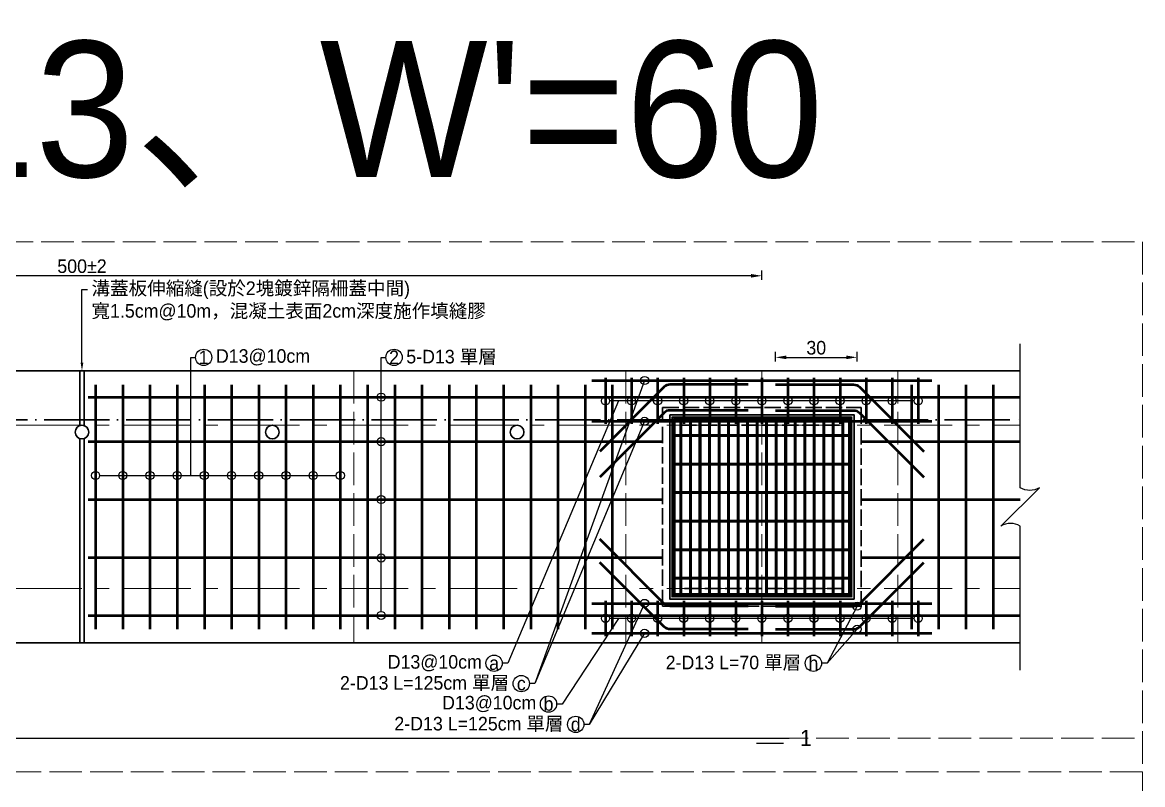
# Model space of a CAD drawing. Extents: x -2931 to 4779, y -2120 to 304.
# Drawn here: x 327.2 to 739.1, y -1657.1 to -1376.8 of the extents above; entities that cross this region are included whole.
import ezdxf
from ezdxf import colors
from ezdxf.entities.mleader import LeaderData, LeaderLine
from ezdxf.math import Vec2, Vec3

# ---------------------------------------------------------------- set-up
doc = ezdxf.new("R2010")
doc.units = 0
doc.header["$MEASUREMENT"] = 0
for name, pattern in [('ACAD_ISO02W100', [15, 12, -3]), ('ACAD_ISO04W100', [30, 24, -3, 0, -3]), ('CENTERX2', [4, 2.5, -0.5, 0.5, -0.5])]:
    doc.linetypes.add(name, pattern=pattern)
doc.layers.add('一、4.基本-隱藏', color=9, linetype='ACAD_ISO02W100', lineweight=20, plot=False)
doc.layers.add('三、3.文字-註解文字', color=2, linetype='Continuous')
for name, color, linetype, lineweight in [('二、1.繪圖-既有設施', 8, 'Continuous', 20), ('二、2.繪圖-施作項目', 181, 'Continuous', 30), ('二、5.繪圖-鋼筋', 60, 'Continuous', 50), ('二、6.繪圖-其他施作項目', 35, 'Continuous', 30)]:
    doc.layers.add(name, color=color, linetype=linetype, lineweight=lineweight)
doc.styles.add('次圖名(詳圖)', font='MS PGothic.ttf', dxfattribs={"height": 6})
doc.styles.add('註解文字', font='MS PGothic.ttf', dxfattribs={"height": 5})
doc.dimstyles.new('註解文字', dxfattribs={"dimtxt": 5, "dimasz": 4, "dimexe": 2, "dimexo": 2.5, "dimgap": 1, "dimtad": 2, "dimzin": 0, "dimdsep": 46, "dimtxsty": '註解文字', "dimcen": 0.1, "dimclrd": 256, "dimclre": 256, "dimclrt": 256, "dimadec": 0, "dimazin": 0, "dimtfac": 1, "dimtofl": 0, "dimtmove": 0, "dimatfit": 3, "dimfxl": 1.5, "dimfxlon": 1, "dimtolj": 1, "dimtzin": 0, "dimlwd": -1, "dimlwe": -1, "dimarcsym": 1})
pattern_1 = [(45, (-836.2158, -1341.31), (-2.65165, 2.65165), []), (45, (-835.332, -1341.31), (-2.65165, 2.65165), []), (45, (-834.448, -1341.31), (-2.65165, 2.65165), []), (45, (-833.564, -1341.31), (-2.65165, 2.65165), [])]

# ---------------------------------------------------------------- blocks, each defined once
blk = doc.blocks.new('_None')
blk = doc.blocks.new('_Small')
at = {"color": 0, "linetype": 'ByBlock', "lineweight": -2}
blk.add_circle((0, 0), 0.25, dxfattribs=at)
blk = doc.blocks.new('*D99')
at = {"layer": 'Defpoints', "color": 0, "transparency": 16777216}
for p in [(99.15, -1469.96), (99.15, -1514.96), (599.15, -1514.96)]:
    blk.add_point(p, dxfattribs=at)
at = {"layer": '三、3.文字-註解文字', "transparency": 16777216}
for p, q in [((99.15, -1471.46), (99.15, -1467.96)), ((595.15, -1469.96), (103.15, -1469.96)), ((599.15, -1471.46), (599.15, -1467.96))]:
    blk.add_line(p, q, dxfattribs=at)
for points in [[(103.15, -1469.3), (103.15, -1470.63), (99.15, -1469.96)], [(595.15, -1469.3), (595.15, -1470.63), (599.15, -1469.96)]]:
    blk.add_solid(points, dxfattribs=at)
at = {"layer": '三、3.文字-註解文字', "transparency": 16777216, "insert": (349.15, -1466.46), "char_height": 5, "attachment_point": 5, "style": '註解文字'}
blk.add_mtext('\\A1;500±2', dxfattribs=at)
blk = doc.blocks.new('*D118')
at = {"layer": 'Defpoints', "color": 0, "linetype": 'Continuous', "transparency": 16777216}
for p in [(634.15, -1499.96), (604.15, -1509.96), (634.15, -1509.96)]:
    blk.add_point(p, dxfattribs=at)
at = {"layer": '三、3.文字-註解文字', "transparency": 16777216}
for p, q in [((604.15, -1501.46), (604.15, -1497.96)), ((634.15, -1501.46), (634.15, -1497.96)), ((608.15, -1499.96), (630.15, -1499.96))]:
    blk.add_line(p, q, dxfattribs=at)
at = {"layer": '三、3.文字-註解文字', "linetype": 'Continuous', "transparency": 16777216}
for points in [[(608.15, -1499.3), (608.15, -1500.63), (604.15, -1499.96)], [(630.15, -1499.3), (630.15, -1500.63), (634.15, -1499.96)]]:
    blk.add_solid(points, dxfattribs=at)
at = {"layer": '三、3.文字-註解文字', "linetype": 'Continuous', "transparency": 16777216, "insert": (619.15, -1496.46), "char_height": 5, "attachment_point": 5, "style": '註解文字'}
blk.add_mtext('\\A1;30', dxfattribs=at)

msp = doc.modelspace()

# ---------------------------------------------------------------- hatches: boundary and pattern name
at = {"layer": '二、6.繪圖-其他施作項目'}
h = msp.add_hatch(color=256, dxfattribs=at)
h.dxf.hatch_style = 1
h.paths.add_polyline_path([(565.245, -1588.864), (633.045, -1588.864), (633.045, -1521.064), (565.245, -1521.064)])
h.paths.add_polyline_path([(566.145, -1521.964), (632.145, -1521.964), (632.145, -1587.964), (566.145, -1587.964)], flags=16)
h = msp.add_hatch(dxfattribs=at)
h.set_pattern_fill('ANSI34', color=256, scale=5)
h.set_pattern_definition(pattern_1)
h.paths.add_polyline_path([(631.145, -1528.464), (567.145, -1528.464), (567.145, -1528.964), (631.145, -1528.964)])
h = msp.add_hatch(dxfattribs=at)
h.set_pattern_fill('ANSI34', color=256, scale=5)
h.set_pattern_definition(pattern_1)
h.paths.add_polyline_path([(631.145, -1538.964), (567.145, -1538.964), (567.145, -1539.464), (631.145, -1539.464)])
h = msp.add_hatch(dxfattribs=at)
h.set_pattern_fill('ANSI34', color=256, scale=5)
h.set_pattern_definition(pattern_1)
h.paths.add_polyline_path([(631.145, -1549.464), (567.145, -1549.464), (567.145, -1549.964), (631.145, -1549.964)])
h = msp.add_hatch(dxfattribs=at)
h.set_pattern_fill('ANSI34', color=256, scale=5)
h.set_pattern_definition(pattern_1)
h.paths.add_polyline_path([(631.145, -1559.964), (567.145, -1559.964), (567.145, -1560.464), (631.145, -1560.464)])
h = msp.add_hatch(dxfattribs=at)
h.set_pattern_fill('ANSI34', color=256, scale=5)
h.set_pattern_definition(pattern_1)
h.paths.add_polyline_path([(631.145, -1570.464), (567.145, -1570.464), (567.145, -1570.964), (631.145, -1570.964)])
h = msp.add_hatch(dxfattribs=at)
h.set_pattern_fill('ANSI34', color=256, scale=5)
h.set_pattern_definition(pattern_1)
h.paths.add_polyline_path([(631.145, -1580.964), (567.145, -1580.964), (567.145, -1581.464), (631.145, -1581.464)])

# ---------------------------------------------------------------- linework, layer by layer
at = {"layer": '一、4.基本-隱藏'}
for points in [[(-40.855, -1457.464), (739.145, -1457.464), (739.145, -1964.464), (-40.855, -1964.464)], [(-40.855, -1457.464), (739.145, -1457.464), (739.145, -1652.464), (-40.855, -1652.464)]]:
    msp.add_lwpolyline(points, close=True, dxfattribs=at)
for points in [[(449.145, -1504.964), (449.145, -1604.964)], [(549.145, -1504.964), (549.145, -1604.964)], [(599.145, -1504.964), (599.145, -1604.964)], [(649.145, -1504.964), (649.145, -1604.964)], [(-40.855, -1639.964), (739.145, -1639.964)]]:
    msp.add_lwpolyline(points, dxfattribs=at)
at = {"layer": '一、4.基本-隱藏', "linetype": 'Continuous'}
msp.add_lwpolyline([(454.145, -1514.594), (464.145, -1514.594)], dxfattribs=at)
at = {"layer": '三、3.文字-註解文字'}
msp.add_lwpolyline([(694.145, -1614.964), (694.145, -1562.035, 0.2828427), (687.074, -1562.035), (701.216, -1547.893, -0.2828427), (694.145, -1547.893), (694.145, -1494.964)], format="xyb", dxfattribs=at)
at = {"layer": '三、3.文字-註解文字', "color": 144}
for points in [[(655.145, -1515.964), (543.145, -1515.964)], [(655.145, -1595.964), (543.145, -1595.964)]]:
    msp.add_lwpolyline(points, dxfattribs=at)
at = {"layer": '三、3.文字-註解文字'}
for points in [[(355.645, -1543.415), (442.645, -1543.415)], [(89.145, -1639.964), (609.145, -1639.964)], [(607.145, -1641.964), (597.145, -1641.964)]]:
    msp.add_lwpolyline(points, dxfattribs=at)
for centre, radius in [((393.895, -1499.964), 3), ((463.895, -1499.964), 3), ((459.145, -1514.594), 1.5), ((459.145, -1530.954), 1.5), ((354.145, -1543.415), 1.5), ((364.145, -1543.415), 1.5), ((374.145, -1543.415), 1.5), ((384.145, -1543.415), 1.5), ((394.145, -1543.415), 1.5), ((404.145, -1543.415), 1.5), ((414.145, -1543.415), 1.5), ((424.145, -1543.415), 1.5), ((434.145, -1543.415), 1.5), ((444.145, -1543.415), 1.5), ((459.145, -1552.264), 1.5), ((459.145, -1573.744), 1.5), ((459.145, -1594.884), 1.5), ((500.692, -1612.464), 3), ((618.103, -1612.464), 3), ((510.692, -1619.964), 3), ((520.692, -1627.464), 3), ((530.692, -1634.964), 3)]:
    msp.add_circle(centre, radius, dxfattribs=at)
at = {"layer": '三、3.文字-註解文字', "color": 144}
for centre in [(541.645, -1515.964), (551.228, -1515.964), (560.812, -1515.964), (570.395, -1515.964), (579.978, -1515.964), (589.562, -1515.964), (599.145, -1515.964), (608.728, -1515.964), (618.312, -1515.964), (627.895, -1515.964), (637.478, -1515.964), (647.062, -1515.964), (656.645, -1515.964), (541.645, -1595.964), (551.228, -1595.964), (560.812, -1595.964), (570.395, -1595.964), (579.978, -1595.964), (589.562, -1595.964), (599.145, -1595.964), (608.728, -1595.964), (618.312, -1595.964), (627.895, -1595.964), (637.478, -1595.964), (647.062, -1595.964), (656.645, -1595.964)]:
    msp.add_circle(centre, 1.5, dxfattribs=at)
at = {"layer": '二、1.繪圖-既有設施', "linetype": 'CENTERX2', "ltscale": 10}
for points in [[(4.145, -1524.964), (694.145, -1524.964)], [(4.145, -1584.964), (694.145, -1584.964)]]:
    msp.add_lwpolyline(points, dxfattribs=at)
at = {"layer": '二、2.繪圖-施作項目', "linetype": 'Continuous'}
for points in [[(4.145, -1504.964), (694.145, -1504.964)], [(4.145, -1604.964), (694.145, -1604.964)]]:
    msp.add_lwpolyline(points, dxfattribs=at)
at = {"layer": '二、2.繪圖-施作項目'}
for points in [[(348.395, -1504.964), (348.395, -1525.08)], [(349.895, -1504.964), (349.895, -1525.08)], [(348.395, -1529.849), (348.395, -1604.964)], [(349.895, -1529.849), (349.895, -1604.964)]]:
    msp.add_lwpolyline(points, dxfattribs=at)
at = {"layer": '二、2.繪圖-施作項目', "linetype": 'ACAD_ISO04W100'}
msp.add_lwpolyline([(4.145, -1522.964), (694.145, -1522.964)], dxfattribs=at)
at = {"layer": '二、5.繪圖-鋼筋'}
for points in [[(541.645, -1507.464), (541.645, -1524.464)], [(551.228, -1507.464), (551.228, -1524.464)], [(560.812, -1507.464), (560.812, -1524.464)], [(570.395, -1507.464), (570.395, -1524.464)], [(579.978, -1507.464), (579.978, -1524.464)], [(589.562, -1507.464), (589.562, -1524.464)], [(599.145, -1507.464), (599.145, -1524.464)], [(608.728, -1507.464), (608.728, -1524.464)], [(618.312, -1507.464), (618.312, -1524.464)], [(627.895, -1507.464), (627.895, -1524.464)], [(637.478, -1507.464), (637.478, -1524.464)], [(647.062, -1507.464), (647.062, -1524.464)], [(656.645, -1507.464), (656.645, -1524.464)], [(536.645, -1508.464), (661.645, -1508.464)], [(536.645, -1523.464), (661.645, -1523.464)], [(541.645, -1589.464), (541.645, -1602.464)], [(551.228, -1589.464), (551.228, -1602.464)], [(560.812, -1589.464), (560.812, -1602.464)], [(570.395, -1589.464), (570.395, -1602.464)], [(579.978, -1589.464), (579.978, -1602.464)], [(589.562, -1589.464), (589.562, -1602.464)], [(599.145, -1589.464), (599.145, -1602.464)], [(608.728, -1589.464), (608.728, -1602.464)], [(618.312, -1589.464), (618.312, -1602.464)], [(627.895, -1589.464), (627.895, -1602.464)], [(637.478, -1589.464), (637.478, -1602.464)], [(647.062, -1589.464), (647.062, -1602.464)], [(656.645, -1589.464), (656.645, -1602.464)], [(536.645, -1590.464), (661.645, -1590.464)], [(536.645, -1601.464), (661.645, -1601.464)]]:
    msp.add_lwpolyline(points, dxfattribs=at)
at = {"layer": '二、5.繪圖-鋼筋', "linetype": 'Continuous'}
for points in [[(354.145, -1510.014), (354.145, -1599.964)], [(364.145, -1510.014), (364.145, -1599.964)], [(374.145, -1510.014), (374.145, -1599.964)], [(384.145, -1510.014), (384.145, -1599.964)], [(394.145, -1510.014), (394.145, -1599.964)], [(404.145, -1510.014), (404.145, -1599.964)], [(414.145, -1510.014), (414.145, -1599.964)], [(424.145, -1510.014), (424.145, -1599.964)], [(434.145, -1510.014), (434.145, -1599.964)], [(444.145, -1510.014), (444.145, -1599.964)], [(454.145, -1510.014), (454.145, -1599.964)], [(464.145, -1510.014), (464.145, -1599.964)], [(474.145, -1510.014), (474.145, -1599.964)], [(484.145, -1510.014), (484.145, -1599.964)], [(494.145, -1510.014), (494.145, -1599.964)], [(504.145, -1510.014), (504.145, -1599.964)], [(514.145, -1510.014), (514.145, -1599.964)], [(524.145, -1510.014), (524.145, -1599.964)], [(534.145, -1510.014), (534.145, -1599.964)], [(544.145, -1510.014), (544.145, -1599.964)], [(654.145, -1510.014), (654.145, -1599.964)], [(664.145, -1510.014), (664.145, -1599.964)], [(674.145, -1510.014), (674.145, -1599.964)], [(684.145, -1510.014), (684.145, -1599.964)], [(351.395, -1514.594), (694.145, -1514.594)], [(351.395, -1530.954), (562.645, -1530.954)], [(635.645, -1530.954), (694.145, -1530.954)], [(351.395, -1552.264), (562.645, -1552.264)], [(635.645, -1552.264), (694.145, -1552.264)], [(351.395, -1573.574), (562.645, -1573.574)], [(635.645, -1573.574), (694.145, -1573.574)], [(351.395, -1594.884), (694.145, -1594.884)]]:
    msp.add_lwpolyline(points, dxfattribs=at)
at = {"layer": '二、5.繪圖-鋼筋'}
for points in [[(594.145, -1509.964), (565.388, -1509.964, 0.1989124), (563.266, -1510.843), (539.565, -1534.544)], [(604.145, -1509.964), (632.902, -1509.964, -0.1989124), (635.024, -1510.843), (658.725, -1534.544)], [(594.145, -1519.464), (565.388, -1519.464, 0.1989124), (563.266, -1520.343), (539.565, -1544.044)], [(604.145, -1519.464), (632.902, -1519.464, -0.1989124), (635.024, -1520.343), (658.725, -1544.044)], [(594.145, -1591.464), (565.388, -1591.464, -0.1989124), (563.266, -1590.586), (539.565, -1566.884)], [(604.145, -1591.464), (632.902, -1591.464, 0.1989124), (635.024, -1590.586), (658.725, -1566.884)], [(594.145, -1599.964), (565.388, -1599.964, -0.1989124), (563.266, -1599.086), (539.565, -1575.384)], [(604.145, -1599.964), (632.902, -1599.964, 0.1989124), (635.024, -1599.086), (658.725, -1575.384)]]:
    msp.add_lwpolyline(points, format="xyb", dxfattribs=at)
at = {"layer": '二、6.繪圖-其他施作項目', "linetype": 'ACAD_ISO02W100', "ltscale": 0.5}
for points in [[(562.645, -1518.464), (635.645, -1518.464), (635.645, -1591.464), (562.645, -1591.464)], [(569.145, -1524.964), (629.145, -1524.964), (629.145, -1584.964), (569.145, -1584.964)]]:
    msp.add_lwpolyline(points, close=True, dxfattribs=at)
at = {"layer": '二、6.繪圖-其他施作項目'}
for points in [[(565.245, -1521.064), (633.045, -1521.064), (633.045, -1588.864), (565.245, -1588.864)], [(566.145, -1521.964), (632.145, -1521.964), (632.145, -1587.964), (566.145, -1587.964)], [(566.645, -1522.464), (631.645, -1522.464), (631.645, -1587.464), (566.645, -1587.464)]]:
    msp.add_lwpolyline(points, close=True, dxfattribs=at)
for points in [[(566.645, -1522.464), (631.645, -1522.464)], [(566.645, -1522.464), (566.645, -1587.464)], [(567.145, -1522.464), (567.145, -1587.464)], [(567.145, -1522.964), (631.145, -1522.964)], [(569.145, -1522.964), (569.145, -1528.464)], [(569.645, -1522.964), (569.645, -1528.464)], [(572.645, -1522.964), (572.645, -1528.464)], [(573.145, -1522.964), (573.145, -1528.464)], [(576.145, -1522.964), (576.145, -1528.464)], [(576.645, -1522.964), (576.645, -1528.464)], [(579.645, -1522.964), (579.645, -1528.464)], [(580.145, -1522.964), (580.145, -1528.464)], [(583.145, -1522.964), (583.145, -1528.464)], [(583.645, -1522.964), (583.645, -1528.464)], [(586.645, -1522.964), (586.645, -1528.464)], [(587.145, -1522.964), (587.145, -1528.464)], [(590.145, -1522.964), (590.145, -1528.464)], [(590.645, -1522.964), (590.645, -1528.464)], [(593.645, -1522.964), (593.645, -1528.464)], [(594.145, -1522.964), (594.145, -1528.464)], [(597.145, -1522.964), (597.145, -1528.464)], [(597.645, -1522.964), (597.645, -1528.464)], [(600.645, -1522.964), (600.645, -1528.464)], [(601.145, -1522.964), (601.145, -1528.464)], [(604.145, -1522.964), (604.145, -1528.464)], [(604.645, -1522.964), (604.645, -1528.464)], [(607.645, -1522.964), (607.645, -1528.464)], [(608.145, -1522.964), (608.145, -1528.464)], [(611.145, -1522.964), (611.145, -1528.464)], [(611.645, -1522.964), (611.645, -1528.464)], [(614.645, -1522.964), (614.645, -1528.464)], [(615.145, -1522.964), (615.145, -1528.464)], [(618.145, -1522.964), (618.145, -1528.464)], [(618.645, -1522.964), (618.645, -1528.464)], [(621.645, -1522.964), (621.645, -1528.464)], [(622.145, -1522.964), (622.145, -1528.464)], [(625.145, -1522.964), (625.145, -1528.464)], [(625.645, -1522.964), (625.645, -1528.464)], [(628.645, -1522.964), (628.645, -1528.464)], [(629.145, -1522.964), (629.145, -1528.464)], [(631.145, -1522.464), (631.145, -1587.464)], [(631.645, -1522.464), (631.645, -1587.464)], [(567.145, -1528.464), (631.145, -1528.464)], [(567.145, -1528.964), (631.145, -1528.964)], [(569.145, -1528.964), (569.145, -1538.964)], [(569.645, -1528.964), (569.645, -1538.964)], [(572.645, -1528.964), (572.645, -1538.964)], [(573.145, -1528.964), (573.145, -1538.964)], [(576.145, -1528.964), (576.145, -1538.964)], [(576.645, -1528.964), (576.645, -1538.964)], [(579.645, -1528.964), (579.645, -1538.964)], [(580.145, -1528.964), (580.145, -1538.964)], [(583.145, -1528.964), (583.145, -1538.964)], [(583.645, -1528.964), (583.645, -1538.964)], [(586.645, -1528.964), (586.645, -1538.964)], [(587.145, -1528.964), (587.145, -1538.964)], [(590.145, -1528.964), (590.145, -1538.964)], [(590.645, -1528.964), (590.645, -1538.964)], [(593.645, -1528.964), (593.645, -1538.964)], [(594.145, -1528.964), (594.145, -1538.964)], [(597.145, -1528.964), (597.145, -1538.964)], [(597.645, -1528.964), (597.645, -1538.964)], [(600.645, -1528.964), (600.645, -1538.964)], [(601.145, -1528.964), (601.145, -1538.964)], [(604.145, -1528.964), (604.145, -1538.964)], [(604.645, -1528.964), (604.645, -1538.964)], [(607.645, -1528.964), (607.645, -1538.964)], [(608.145, -1528.964), (608.145, -1538.964)], [(611.145, -1528.964), (611.145, -1538.964)], [(611.645, -1528.964), (611.645, -1538.964)], [(614.645, -1528.964), (614.645, -1538.964)], [(615.145, -1528.964), (615.145, -1538.964)], [(618.145, -1528.964), (618.145, -1538.964)], [(618.645, -1528.964), (618.645, -1538.964)], [(621.645, -1528.964), (621.645, -1538.964)], [(622.145, -1528.964), (622.145, -1538.964)], [(625.145, -1528.964), (625.145, -1538.964)], [(625.645, -1528.964), (625.645, -1538.964)], [(628.645, -1528.964), (628.645, -1538.964)], [(629.145, -1528.964), (629.145, -1538.964)], [(567.145, -1538.964), (631.145, -1538.964)], [(567.145, -1539.464), (631.145, -1539.464)], [(569.145, -1539.464), (569.145, -1549.464)], [(569.645, -1539.464), (569.645, -1549.464)], [(572.645, -1539.464), (572.645, -1549.464)], [(573.145, -1539.464), (573.145, -1549.464)], [(576.145, -1539.464), (576.145, -1549.464)], [(576.645, -1539.464), (576.645, -1549.464)], [(579.645, -1539.464), (579.645, -1549.464)], [(580.145, -1539.464), (580.145, -1549.464)], [(583.145, -1539.464), (583.145, -1549.464)], [(583.645, -1539.464), (583.645, -1549.464)], [(586.645, -1539.464), (586.645, -1549.464)], [(587.145, -1539.464), (587.145, -1549.464)], [(590.145, -1539.464), (590.145, -1549.464)], [(590.645, -1539.464), (590.645, -1549.464)], [(593.645, -1539.464), (593.645, -1549.464)], [(594.145, -1539.464), (594.145, -1549.464)], [(597.145, -1539.464), (597.145, -1549.464)], [(597.645, -1539.464), (597.645, -1549.464)], [(600.645, -1539.464), (600.645, -1549.464)], [(601.145, -1539.464), (601.145, -1549.464)], [(604.145, -1539.464), (604.145, -1549.464)], [(604.645, -1539.464), (604.645, -1549.464)], [(607.645, -1539.464), (607.645, -1549.464)], [(608.145, -1539.464), (608.145, -1549.464)], [(611.145, -1539.464), (611.145, -1549.464)], [(611.645, -1539.464), (611.645, -1549.464)], [(614.645, -1539.464), (614.645, -1549.464)], [(615.145, -1539.464), (615.145, -1549.464)], [(618.145, -1539.464), (618.145, -1549.464)], [(618.645, -1539.464), (618.645, -1549.464)], [(621.645, -1539.464), (621.645, -1549.464)], [(622.145, -1539.464), (622.145, -1549.464)], [(625.145, -1539.464), (625.145, -1549.464)], [(625.645, -1539.464), (625.645, -1549.464)], [(628.645, -1539.464), (628.645, -1549.464)], [(629.145, -1539.464), (629.145, -1549.464)], [(567.145, -1549.464), (631.145, -1549.464)], [(567.145, -1549.964), (631.145, -1549.964)], [(569.145, -1549.964), (569.145, -1559.964)], [(569.645, -1549.964), (569.645, -1559.964)], [(572.645, -1549.964), (572.645, -1559.964)], [(573.145, -1549.964), (573.145, -1559.964)], [(576.145, -1549.964), (576.145, -1559.964)], [(576.645, -1549.964), (576.645, -1559.964)], [(579.645, -1549.964), (579.645, -1559.964)], [(580.145, -1549.964), (580.145, -1559.964)], [(583.145, -1549.964), (583.145, -1559.964)], [(583.645, -1549.964), (583.645, -1559.964)], [(586.645, -1549.964), (586.645, -1559.964)], [(587.145, -1549.964), (587.145, -1559.964)], [(590.145, -1549.964), (590.145, -1559.964)], [(590.645, -1549.964), (590.645, -1559.964)], [(593.645, -1549.964), (593.645, -1559.964)], [(594.145, -1549.964), (594.145, -1559.964)], [(597.145, -1549.964), (597.145, -1559.964)], [(597.645, -1549.964), (597.645, -1559.964)], [(600.645, -1549.964), (600.645, -1559.964)], [(601.145, -1549.964), (601.145, -1559.964)], [(604.145, -1549.964), (604.145, -1559.964)], [(604.645, -1549.964), (604.645, -1559.964)], [(607.645, -1549.964), (607.645, -1559.964)], [(608.145, -1549.964), (608.145, -1559.964)], [(611.145, -1549.964), (611.145, -1559.964)], [(611.645, -1549.964), (611.645, -1559.964)], [(614.645, -1549.964), (614.645, -1559.964)], [(615.145, -1549.964), (615.145, -1559.964)], [(618.145, -1549.964), (618.145, -1559.964)], [(618.645, -1549.964), (618.645, -1559.964)], [(621.645, -1549.964), (621.645, -1559.964)], [(622.145, -1549.964), (622.145, -1559.964)], [(625.145, -1549.964), (625.145, -1559.964)], [(625.645, -1549.964), (625.645, -1559.964)], [(628.645, -1549.964), (628.645, -1559.964)], [(629.145, -1549.964), (629.145, -1559.964)], [(567.145, -1559.964), (631.145, -1559.964)], [(567.145, -1560.464), (631.145, -1560.464)], [(569.145, -1560.464), (569.145, -1570.464)], [(569.645, -1560.464), (569.645, -1570.464)], [(572.645, -1560.464), (572.645, -1570.464)], [(573.145, -1560.464), (573.145, -1570.464)], [(576.145, -1560.464), (576.145, -1570.464)], [(576.645, -1560.464), (576.645, -1570.464)], [(579.645, -1560.464), (579.645, -1570.464)], [(580.145, -1560.464), (580.145, -1570.464)], [(583.145, -1560.464), (583.145, -1570.464)], [(583.645, -1560.464), (583.645, -1570.464)], [(586.645, -1560.464), (586.645, -1570.464)], [(587.145, -1560.464), (587.145, -1570.464)], [(590.145, -1560.464), (590.145, -1570.464)], [(590.645, -1560.464), (590.645, -1570.464)], [(593.645, -1560.464), (593.645, -1570.464)], [(594.145, -1560.464), (594.145, -1570.464)], [(597.145, -1560.464), (597.145, -1570.464)], [(597.645, -1560.464), (597.645, -1570.464)], [(600.645, -1560.464), (600.645, -1570.464)], [(601.145, -1560.464), (601.145, -1570.464)], [(604.145, -1560.464), (604.145, -1570.464)], [(604.645, -1560.464), (604.645, -1570.464)], [(607.645, -1560.464), (607.645, -1570.464)], [(608.145, -1560.464), (608.145, -1570.464)], [(611.145, -1560.464), (611.145, -1570.464)], [(611.645, -1560.464), (611.645, -1570.464)], [(614.645, -1560.464), (614.645, -1570.464)], [(615.145, -1560.464), (615.145, -1570.464)], [(618.145, -1560.464), (618.145, -1570.464)], [(618.645, -1560.464), (618.645, -1570.464)], [(621.645, -1560.464), (621.645, -1570.464)], [(622.145, -1560.464), (622.145, -1570.464)], [(625.145, -1560.464), (625.145, -1570.464)], [(625.645, -1560.464), (625.645, -1570.464)], [(628.645, -1560.464), (628.645, -1570.464)], [(629.145, -1560.464), (629.145, -1570.464)], [(567.145, -1570.464), (631.145, -1570.464)], [(567.145, -1570.964), (631.145, -1570.964)], [(569.145, -1570.964), (569.145, -1580.964)], [(569.645, -1570.964), (569.645, -1580.964)], [(572.645, -1570.964), (572.645, -1580.964)], [(573.145, -1570.964), (573.145, -1580.964)], [(576.145, -1570.964), (576.145, -1580.964)], [(576.645, -1570.964), (576.645, -1580.964)], [(579.645, -1570.964), (579.645, -1580.964)], [(580.145, -1570.964), (580.145, -1580.964)], [(583.145, -1570.964), (583.145, -1580.964)], [(583.645, -1570.964), (583.645, -1580.964)], [(586.645, -1570.964), (586.645, -1580.964)], [(587.145, -1570.964), (587.145, -1580.964)], [(590.145, -1570.964), (590.145, -1580.964)], [(590.645, -1570.964), (590.645, -1580.964)], [(593.645, -1570.964), (593.645, -1580.964)], [(594.145, -1570.964), (594.145, -1580.964)], [(597.145, -1570.964), (597.145, -1580.964)], [(597.645, -1570.964), (597.645, -1580.964)], [(600.645, -1570.964), (600.645, -1580.964)], [(601.145, -1570.964), (601.145, -1580.964)], [(604.145, -1570.964), (604.145, -1580.964)], [(604.645, -1570.964), (604.645, -1580.964)], [(607.645, -1570.964), (607.645, -1580.964)], [(608.145, -1570.964), (608.145, -1580.964)], [(611.145, -1570.964), (611.145, -1580.964)], [(611.645, -1570.964), (611.645, -1580.964)], [(614.645, -1570.964), (614.645, -1580.964)], [(615.145, -1570.964), (615.145, -1580.964)], [(618.145, -1570.964), (618.145, -1580.964)], [(618.645, -1570.964), (618.645, -1580.964)], [(621.645, -1570.964), (621.645, -1580.964)], [(622.145, -1570.964), (622.145, -1580.964)], [(625.145, -1570.964), (625.145, -1580.964)], [(625.645, -1570.964), (625.645, -1580.964)], [(628.645, -1570.964), (628.645, -1580.964)], [(629.145, -1570.964), (629.145, -1580.964)], [(567.145, -1580.964), (631.145, -1580.964)], [(567.145, -1581.464), (631.145, -1581.464)], [(569.145, -1581.464), (569.145, -1586.964)], [(569.645, -1581.464), (569.645, -1586.964)], [(572.645, -1581.464), (572.645, -1586.964)], [(573.145, -1581.464), (573.145, -1586.964)], [(576.145, -1581.464), (576.145, -1586.964)], [(576.645, -1581.464), (576.645, -1586.964)], [(579.645, -1581.464), (579.645, -1586.964)], [(580.145, -1581.464), (580.145, -1586.964)], [(583.145, -1581.464), (583.145, -1586.964)], [(583.645, -1581.464), (583.645, -1586.964)], [(586.645, -1581.464), (586.645, -1586.964)], [(587.145, -1581.464), (587.145, -1586.964)], [(590.145, -1581.464), (590.145, -1586.964)], [(590.645, -1581.464), (590.645, -1586.964)], [(593.645, -1581.464), (593.645, -1586.964)], [(594.145, -1581.464), (594.145, -1586.964)], [(597.145, -1581.464), (597.145, -1586.964)], [(597.645, -1581.464), (597.645, -1586.964)], [(600.645, -1581.464), (600.645, -1586.964)], [(601.145, -1581.464), (601.145, -1586.964)], [(604.145, -1581.464), (604.145, -1586.964)], [(604.645, -1581.464), (604.645, -1586.964)], [(607.645, -1581.464), (607.645, -1586.964)], [(608.145, -1581.464), (608.145, -1586.964)], [(611.145, -1581.464), (611.145, -1586.964)], [(611.645, -1581.464), (611.645, -1586.964)], [(614.645, -1581.464), (614.645, -1586.964)], [(615.145, -1581.464), (615.145, -1586.964)], [(618.145, -1581.464), (618.145, -1586.964)], [(618.645, -1581.464), (618.645, -1586.964)], [(621.645, -1581.464), (621.645, -1586.964)], [(622.145, -1581.464), (622.145, -1586.964)], [(625.145, -1581.464), (625.145, -1586.964)], [(625.645, -1581.464), (625.645, -1586.964)], [(628.645, -1581.464), (628.645, -1586.964)], [(629.145, -1581.464), (629.145, -1586.964)], [(566.645, -1587.464), (631.645, -1587.464)], [(567.145, -1586.964), (631.145, -1586.964)]]:
    msp.add_lwpolyline(points, dxfattribs=at)
for centre in [(349.145, -1527.464), (419.145, -1527.464), (509.145, -1527.464)]:
    msp.add_circle(centre, 2.5, dxfattribs=at)

# ---------------------------------------------------------------- texts
at = {"layer": '三、3.文字-註解文字'}
for s, width, gutter_width, insert, char_height, attachment_point, style in [("{\\fMS PGothic|b0|i0|c128|p34;L型  T=13、W}'{\\fMS PGothic|b0|i0|c128|p34;=}6{\\fMS PGothic|b0|i0|c128|p34;0}", 618.7081, 25, (349.145, -1437.464), 50, 8, '註解文字'), ('1', 8.38231, 30, (393.895, -1499.964), 5, 5, '註解文字'), ('D13@10cm', 15.95159, 30, (398.395, -1499.964), 5, 4, '註解文字'), ('2', 8.38231, 30, (463.895, -1499.964), 5, 5, '註解文字'), ('5-D13 單層', 42.88103, 30, (468.395, -1499.964), 5, 4, '註解文字'), ('D13@10cm', 39.45942, 30, (496.192, -1612.464), 5, 6, '註解文字'), ('2-D13 L=70 單層', 78.12323, 30, (613.603, -1612.464), 5, 6, '註解文字'), ('h', 8.38231, 30, (618.103, -1612.464), 5, 5, '註解文字'), ('a', 8.38231, 30, (500.692, -1612.464), 5, 5, '註解文字'), ('2-D13 L=125cm 單層', 78.12323, 30, (506.192, -1619.964), 5, 6, '註解文字'), ('c', 8.38231, 30, (510.692, -1619.964), 5, 5, '註解文字'), ('D13@10cm', 78.12323, 30, (516.192, -1627.464), 5, 6, '註解文字'), ('b', 8.38231, 30, (520.692, -1627.464), 5, 5, '註解文字'), ('2-D13 L=125cm 單層', 78.12323, 30, (526.192, -1634.964), 5, 6, '註解文字'), ('d', 8.38231, 30, (530.692, -1634.964), 5, 5, '註解文字'), ('1', 3, 15, (613.145, -1639.964), 6, 4, '次圖名(詳圖)')]:
    msp.add_mtext_dynamic_manual_height_columns(s, width=width, gutter_width=gutter_width, heights=[0], dxfattribs=dict(at, insert=insert, char_height=char_height, attachment_point=attachment_point, style=style))

# ---------------------------------------------------------------- dimensions: what is measured, and where the dimension line sits
at = {"layer": '三、3.文字-註解文字', "color": 144}
dim = msp.add_linear_dim(base=(99.145, -1469.964), p1=(599.145, -1514.964), p2=(99.145, -1514.964), text='500±2', dimstyle='註解文字', dxfattribs=at)
dim.commit()
dim.dimension.update_dxf_attribs({"geometry": '*D99', "text_midpoint": (349.145, -1466.464)})
at = {"layer": '三、3.文字-註解文字', "linetype": 'Continuous'}
dim = msp.add_linear_dim(base=(634.145, -1499.964), p1=(604.145, -1509.964), p2=(634.145, -1509.964), text='30', dimstyle='註解文字', dxfattribs=at)
dim.commit()
dim.dimension.update_dxf_attribs({"geometry": '*D118', "text_midpoint": (619.145, -1496.464)})

# ---------------------------------------------------------------- leaders
at = {"layer": '三、3.文字-註解文字'}
ml = msp.add_multileader_mtext('Standard', dxfattribs=at)
ml.set_content('{\\fMS PGothic|b0|i0|c128|p34;溝蓋板伸縮縫(設於2塊鍍鋅隔柵蓋中間)}\\P{\\fMS PGothic|b0|i0|c128|p34;寬1.5cm@10m，混凝土表面2cm深度施作填縫膠}', color=256, style='註解文字')
ml.set_leader_properties(color=144, linetype='ByLayer', lineweight=-1)
ml.build(insert=Vec2(0, 0))
ml.multileader.update_dxf_attribs({"dogleg_length": 2, "arrow_head_size": 3})
ctx = ml.context
ctx.base_point, ctx.char_height, ctx.arrow_head_size, ctx.landing_gap_size, ctx.plane_origin = Vec3(351.145, -1474.964), 5, 3, 1.5, Vec3(349.145, -1509.964)
notes = []
notes.append((ctx, [(1, (1, 1, 0), (349.145, -1474.964), (1, 0), 2, [(0, [(349.145, -1504.964)], 0, [])])]))
ctx.mtext.insert, ctx.mtext.width, ctx.mtext.flow_direction = Vec3(352.645, -1472.038), 178.42764, 5
ml = msp.add_multileader_mtext('Standard', dxfattribs=at)
ml.set_content('{\\fMS PGothic|b0|i0|c128|p34; }', color=256, style='註解文字')
ml.set_leader_properties(color=144, linetype='ByLayer', lineweight=-1)
ml.set_arrow_properties(name='NONE')
ml.build(insert=Vec2(0, 0))
ml.multileader.update_dxf_attribs({"dogleg_length": 1.75, "arrow_head_size": 3})
ctx = ml.context
ctx.base_point, ctx.char_height, ctx.arrow_head_size, ctx.landing_gap_size, ctx.plane_origin = Vec3(390.895, -1499.964), 3, 3, 3, Vec3(360.249, -1542.226)
notes.append((ctx, [(0, (1, 1, 0), (389.145, -1499.964), (1, 0), 1.75, [(0, [(389.145, -1543.415)], 0, [])])]))
ctx.mtext.insert, ctx.mtext.flow_direction = Vec3(393.895, -1498.464), 5
ml = msp.add_multileader_mtext('Standard', dxfattribs=at)
ml.set_content('{\\fMS PGothic|b0|i0|c128|p34; }', color=256, style='註解文字')
ml.set_leader_properties(color=144, linetype='ByLayer', lineweight=-1)
ml.set_arrow_properties(name='NONE')
ml.build(insert=Vec2(0, 0))
ml.multileader.update_dxf_attribs({"dogleg_length": 1.75, "arrow_head_size": 3})
ctx = ml.context
ctx.base_point, ctx.char_height, ctx.arrow_head_size, ctx.landing_gap_size, ctx.plane_origin = Vec3(460.895, -1499.964), 3, 3, 3, Vec3(430.249, -1549.726)
notes.append((ctx, [(0, (1, 1, 0), (459.145, -1499.964), (1, 0), 1.75, [(0, [(459.145, -1593.384)], 0, [])])]))
ctx.mtext.insert, ctx.mtext.flow_direction = Vec3(463.895, -1498.464), 5
ml = msp.add_multileader_mtext('Standard', dxfattribs=at)
ml.set_content(' ', color=256, style='註解文字')
ml.set_leader_properties(color=144, linetype='ByLayer', lineweight=-1)
ml.set_arrow_properties(name='SMALL')
ml.build(insert=Vec2(0, 0))
ml.multileader.update_dxf_attribs({"dogleg_length": 2, "arrow_head_size": 6})
ctx = ml.context
ctx.base_point, ctx.char_height, ctx.arrow_head_size, ctx.landing_gap_size, ctx.plane_origin = Vec3(505.476, -1619.964), 5, 6, 3, Vec3(533.417, -1579.978)
ctx.text_align_type = 2
notes.append((ctx, [(1, (1, 1, 0), (515.692, -1619.964), (-1, 0), 2, [(0, [(556.02, -1508.464)], 0, [])])]))
ctx.mtext.insert, ctx.mtext.alignment, ctx.mtext.flow_direction = Vec3(510.692, -1617.464), 3, 5
ml = msp.add_multileader_mtext('Standard', dxfattribs=at)
ml.set_content(' ', color=256, style='註解文字')
ml.set_leader_properties(color=144, linetype='ByLayer', lineweight=-1)
ml.set_arrow_properties(name='NONE')
ml.build(insert=Vec2(0, 0))
ml.multileader.update_dxf_attribs({"dogleg_length": 2, "arrow_head_size": 3})
ctx = ml.context
ctx.base_point, ctx.char_height, ctx.arrow_head_size, ctx.landing_gap_size, ctx.plane_origin = Vec3(495.476, -1612.464), 5, 3, 3, Vec3(523.833, -1592.478)
ctx.text_align_type = 2
notes.append((ctx, [(1, (1, 1, 0), (505.692, -1612.464), (-1, 0), 2, [(0, [(546.437, -1515.964)], 0, [])])]))
ctx.mtext.insert, ctx.mtext.alignment, ctx.mtext.flow_direction = Vec3(500.692, -1609.964), 3, 5
ml = msp.add_multileader_mtext('Standard', dxfattribs=at)
ml.set_content('{\\fMS PGothic|b0|i0|c128|p34; }', color=256, style='註解文字')
ml.set_leader_properties(color=144, linetype='ByLayer', lineweight=-1)
ml.set_arrow_properties(name='SMALL')
ml.build(insert=Vec2(0, 0))
ml.multileader.update_dxf_attribs({"dogleg_length": 2, "arrow_head_size": 6})
ctx = ml.context
ctx.base_point, ctx.char_height, ctx.arrow_head_size, ctx.landing_gap_size, ctx.plane_origin = Vec3(505.476, -1619.964), 5, 6, 3, Vec3(533.417, -1594.978)
ctx.text_align_type = 2
notes.append((ctx, [(1, (1, 1, 0), (515.692, -1619.964), (-1, 0), 2, [(0, [(556.02, -1523.464)], 0, [])])]))
ctx.mtext.insert, ctx.mtext.alignment, ctx.mtext.flow_direction = Vec3(510.692, -1617.464), 3, 5
ml = msp.add_multileader_mtext('Standard', dxfattribs=at)
ml.set_content(' ', color=256, style='註解文字')
ml.set_leader_properties(color=144, linetype='ByLayer', lineweight=-1)
ml.set_arrow_properties(name='SMALL')
ml.build(insert=Vec2(0, 0))
ml.multileader.update_dxf_attribs({"dogleg_length": 2, "arrow_head_size": 6})
ctx = ml.context
ctx.base_point, ctx.char_height, ctx.arrow_head_size, ctx.landing_gap_size, ctx.plane_origin = Vec3(525.476, -1634.964), 5, 6, 3, Vec3(531.333, -1631.978)
ctx.text_align_type = 2
notes.append((ctx, [(1, (1, 1, 0), (535.692, -1634.964), (-1, 0), 2, [(0, [(556.02, -1590.464)], 0, [])])]))
ctx.mtext.insert, ctx.mtext.alignment, ctx.mtext.flow_direction = Vec3(530.692, -1632.464), 3, 5
ml = msp.add_multileader_mtext('Standard', dxfattribs=at)
ml.set_content(' ', color=256, style='註解文字')
ml.set_leader_properties(color=144, linetype='ByLayer', lineweight=-1)
ml.set_arrow_properties(name='SMALL')
ml.build(insert=Vec2(0, 0))
ml.multileader.update_dxf_attribs({"dogleg_length": 2, "arrow_head_size": 6})
ctx = ml.context
ctx.base_point, ctx.char_height, ctx.arrow_head_size, ctx.landing_gap_size, ctx.plane_origin = Vec3(612.887, -1612.464), 5, 6, 3, Vec3(611.542, -1625.478)
ctx.text_align_type = 2
notes.append((ctx, [(1, (1, 1, 0), (623.103, -1612.464), (-1, 0), 2, [(0, [(634.145, -1591.464)], 0, [])])]))
ctx.mtext.insert, ctx.mtext.alignment, ctx.mtext.flow_direction = Vec3(618.103, -1609.964), 3, 5
ml = msp.add_multileader_mtext('Standard', dxfattribs=at)
ml.set_content(' ', color=256, style='註解文字')
ml.set_leader_properties(color=144, linetype='ByLayer', lineweight=-1)
ml.set_arrow_properties(name='NONE')
ml.build(insert=Vec2(0, 0))
ml.multileader.update_dxf_attribs({"dogleg_length": 2, "arrow_head_size": 3})
ctx = ml.context
ctx.base_point, ctx.char_height, ctx.arrow_head_size, ctx.landing_gap_size, ctx.plane_origin = Vec3(515.476, -1627.464), 5, 3, 3, Vec3(523.833, -1642.478)
ctx.text_align_type = 2
notes.append((ctx, [(1, (1, 1, 0), (525.692, -1627.464), (-1, 0), 2, [(0, [(546.437, -1595.964)], 0, [])])]))
ctx.mtext.insert, ctx.mtext.alignment, ctx.mtext.flow_direction = Vec3(520.692, -1624.964), 3, 5
ml = msp.add_multileader_mtext('Standard', dxfattribs=at)
ml.set_content('{\\fMS PGothic|b0|i0|c128|p34; }', color=256, style='註解文字')
ml.set_leader_properties(color=144, linetype='ByLayer', lineweight=-1)
ml.set_arrow_properties(name='SMALL')
ml.build(insert=Vec2(0, 0))
ml.multileader.update_dxf_attribs({"dogleg_length": 2, "arrow_head_size": 6})
ctx = ml.context
ctx.base_point, ctx.char_height, ctx.arrow_head_size, ctx.landing_gap_size, ctx.plane_origin = Vec3(525.476, -1634.964), 5, 6, 3, Vec3(531.333, -1646.978)
ctx.text_align_type = 2
notes.append((ctx, [(1, (1, 1, 0), (535.692, -1634.964), (-1, 0), 2, [(0, [(556.02, -1601.464)], 0, [])])]))
ctx.mtext.insert, ctx.mtext.alignment, ctx.mtext.flow_direction = Vec3(530.692, -1632.464), 3, 5
ml = msp.add_multileader_mtext('Standard', dxfattribs=at)
ml.set_content(' ', color=256, style='註解文字')
ml.set_leader_properties(color=144, linetype='ByLayer', lineweight=-1)
ml.set_arrow_properties(name='SMALL')
ml.build(insert=Vec2(0, 0))
ml.multileader.update_dxf_attribs({"dogleg_length": 2, "arrow_head_size": 6})
ctx = ml.context
ctx.base_point, ctx.char_height, ctx.arrow_head_size, ctx.landing_gap_size, ctx.plane_origin = Vec3(612.887, -1612.464), 5, 6, 3, Vec3(611.542, -1633.978)
ctx.text_align_type = 2
notes.append((ctx, [(1, (1, 1, 0), (623.103, -1612.464), (-1, 0), 2, [(0, [(634.145, -1599.964)], 0, [])])]))
ctx.mtext.insert, ctx.mtext.alignment, ctx.mtext.flow_direction = Vec3(618.103, -1609.964), 3, 5
for ctx, leaders in notes:
    for number, flags, end, landing, length, lines in leaders:
        leader = LeaderData()
        leader.index, (leader.has_last_leader_line, leader.has_dogleg_vector, leader.attachment_direction) = number, flags
        leader.last_leader_point, leader.dogleg_vector, leader.dogleg_length = Vec3(end), Vec3(landing), length
        for number, points, colour, breaks in lines:
            line = LeaderLine()
            line.index, line.vertices, line.color, line.breaks = number, Vec3.list(points), colors.encode_raw_color(colour), breaks
            leader.lines.append(line)
        ctx.leaders.append(leader)

doc.saveas('drawing.dxf')
